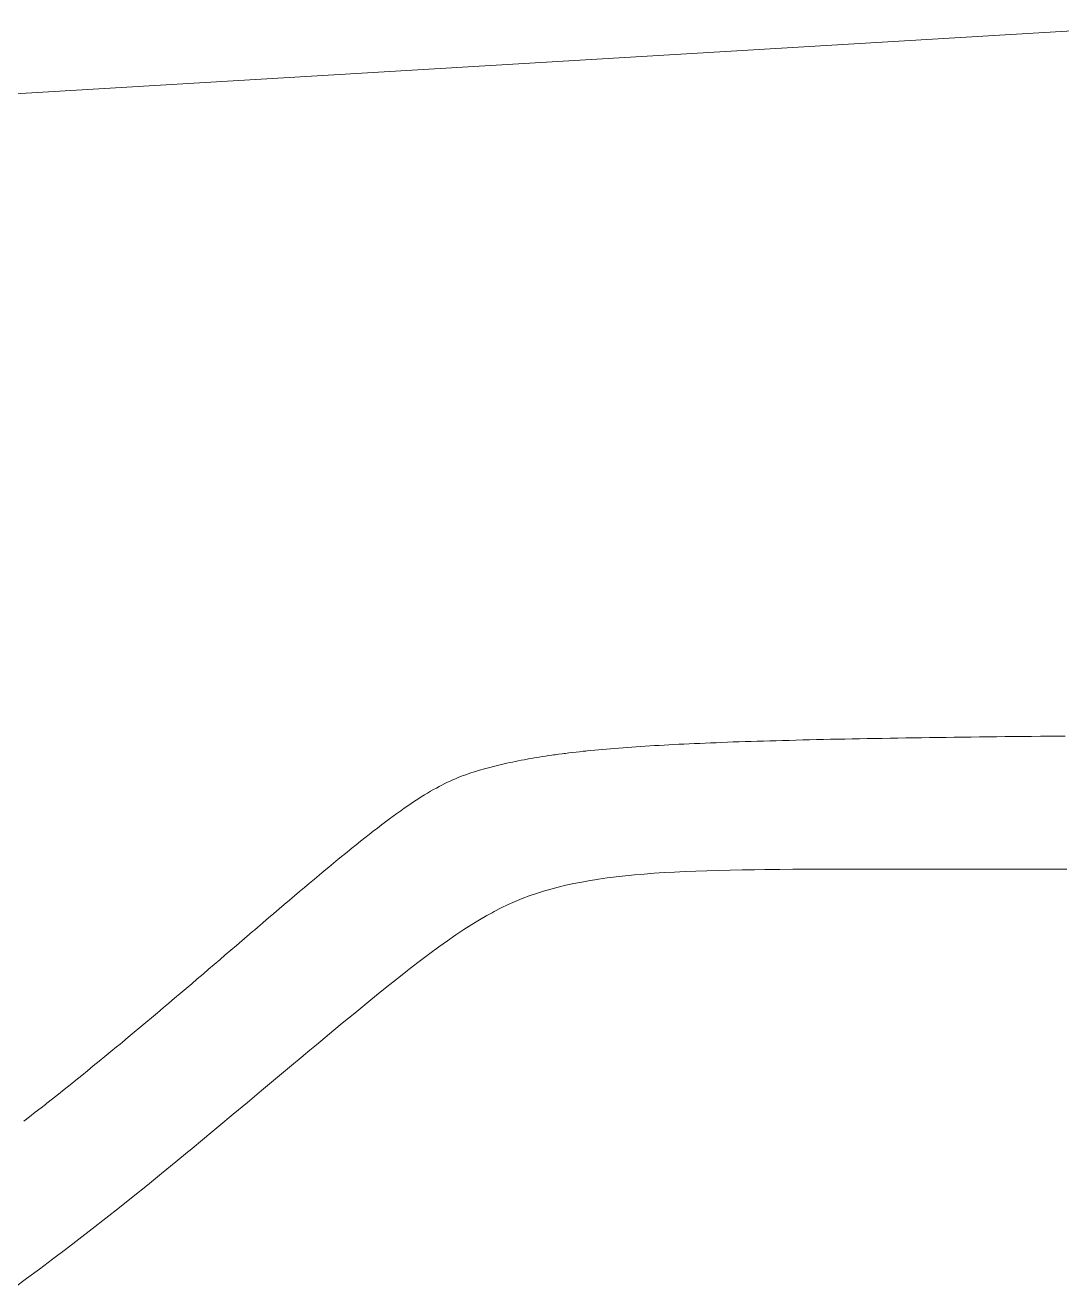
# Model space of a CAD drawing. Header units: inches. Extents: x -10205 to 13964, y -460 to 30702.
# Drawn here: x -1487 to -287, y 15604 to 17066 of the extents above; entities that cross this region are included whole.
import ezdxf

# ---------------------------------------------------------------- set-up
doc = ezdxf.new("R2010")
doc.units = ezdxf.units.IN
doc.header["$MEASUREMENT"] = 0
doc.layers.add('0-1', color=7, linetype='Continuous', lineweight=5)
doc.layers.add('C-TOPO', color=7, linetype='Continuous', lineweight=9)

# ---------------------------------------------------------------- blocks, each defined once
blk = doc.blocks.new('1750 Ox - Topography_rvt-1-SITE PLAN - CAD FILE')
at = {"layer": 'C-TOPO'}
for p, q in [((-3115.1, 16890.3), (-167.7, 17065.8)), ((-700.3, 16234.9), (-706.5, 16234.6)), ((-700.3, 16234.9), (-706.5, 16234.6)), ((-700.3, 16234.9), (-693.9, 16235.2)), ((-693.9, 16235.2), (-700.3, 16234.9)), ((-692.5, 16235.2), (-693.9, 16235.2)), ((-692.5, 16235.2), (-693.9, 16235.2)), ((-687.5, 16235.4), (-692.5, 16235.2)), ((-687.5, 16235.4), (-692.5, 16235.2)), ((-681, 16235.7), (-687.5, 16235.4)), ((-681, 16235.7), (-687.5, 16235.4)), ((-674.4, 16235.9), (-681, 16235.7)), ((-674.4, 16235.9), (-681, 16235.7)), ((-674.4, 16235.9), (-667.6, 16236.2)), ((-667.6, 16236.2), (-674.4, 16235.9)), ((-660.8, 16236.4), (-667.6, 16236.2)), ((-660.8, 16236.4), (-667.6, 16236.2)), ((-653.9, 16236.6), (-660.8, 16236.4)), ((-653.9, 16236.6), (-660.8, 16236.4)), ((-653.9, 16236.6), (-646.9, 16236.9)), ((-646.9, 16236.9), (-653.9, 16236.6)), ((-639.8, 16237.1), (-646.9, 16236.9)), ((-639.8, 16237.1), (-646.9, 16236.9)), ((-632.7, 16237.3), (-639.8, 16237.1)), ((-632.7, 16237.3), (-639.8, 16237.1)), ((-632.7, 16237.3), (-625.4, 16237.5)), ((-625.4, 16237.5), (-632.7, 16237.3)), ((-618, 16237.7), (-625.4, 16237.5)), ((-618, 16237.7), (-625.4, 16237.5)), ((-618, 16237.7), (-610.5, 16237.9)), ((-610.5, 16237.9), (-618, 16237.7)), ((-602.9, 16238.1), (-610.5, 16237.9)), ((-602.9, 16238.1), (-610.5, 16237.9)), ((-595.2, 16238.3), (-602.9, 16238.1)), ((-595.2, 16238.3), (-602.9, 16238.1)), ((-595.2, 16238.3), (-587.3, 16238.5)), ((-587.3, 16238.5), (-595.2, 16238.3)), ((-579.4, 16238.7), (-587.3, 16238.5)), ((-579.4, 16238.7), (-587.3, 16238.5)), ((-571.4, 16238.9), (-579.4, 16238.7)), ((-571.4, 16238.9), (-579.4, 16238.7)), ((-571.4, 16238.9), (-563.3, 16239.1)), ((-563.3, 16239.1), (-571.4, 16238.9)), ((-555.1, 16239.3), (-563.3, 16239.1)), ((-555.1, 16239.3), (-563.3, 16239.1)), ((-546.8, 16239.4), (-555.1, 16239.3)), ((-546.8, 16239.4), (-555.1, 16239.3)), ((-538.4, 16239.6), (-546.8, 16239.4)), ((-538.4, 16239.6), (-546.8, 16239.4)), ((-538.4, 16239.6), (-529.9, 16239.8)), ((-529.9, 16239.8), (-538.4, 16239.6)), ((-529.9, 16239.8), (-521.4, 16239.9)), ((-521.4, 16239.9), (-529.9, 16239.8)), ((-512.7, 16240.1), (-521.4, 16239.9)), ((-512.7, 16240.1), (-521.4, 16239.9)), ((-503.9, 16240.3), (-512.7, 16240.1)), ((-503.9, 16240.3), (-512.7, 16240.1)), ((-503.9, 16240.3), (-495.1, 16240.4)), ((-495.1, 16240.4), (-503.9, 16240.3)), ((-495.1, 16240.4), (-486.2, 16240.6)), ((-486.2, 16240.6), (-495.1, 16240.4)), ((-486.2, 16240.6), (-477.1, 16240.7)), ((-477.1, 16240.7), (-486.2, 16240.6)), ((-468, 16240.9), (-477.1, 16240.7)), ((-477.1, 16240.7), (-468, 16240.9)), ((-468, 16240.9), (-458.9, 16241)), ((-458.9, 16241), (-468, 16240.9)), ((-458.9, 16241), (-449.6, 16241.1)), ((-449.6, 16241.1), (-458.9, 16241)), ((-440.3, 16241.3), (-449.6, 16241.1)), ((-440.3, 16241.3), (-449.6, 16241.1)), ((-440.3, 16241.3), (-431.8, 16241.4)), ((-431.8, 16241.4), (-440.3, 16241.3)), ((-431.8, 16241.4), (-430.8, 16241.4)), ((-430.8, 16241.4), (-431.8, 16241.4)), ((-421.3, 16241.5), (-430.8, 16241.4)), ((-421.3, 16241.5), (-430.8, 16241.4)), ((-421.3, 16241.5), (-411.8, 16241.7)), ((-421.3, 16241.5), (-411.8, 16241.7)), ((-411.8, 16241.7), (-402.1, 16241.8)), ((-402.1, 16241.8), (-411.8, 16241.7)), ((-402.1, 16241.8), (-392.8, 16241.9)), ((-392.8, 16241.9), (-402.1, 16241.8)), ((-392.8, 16241.9), (-392.4, 16241.9)), ((-392.4, 16241.9), (-392.8, 16241.9)), ((-382.6, 16242), (-392.4, 16241.9)), ((-382.6, 16242), (-392.4, 16241.9)), ((-382.6, 16242), (-372.7, 16242.1)), ((-372.7, 16242.1), (-382.6, 16242)), ((-372.7, 16242.1), (-362.8, 16242.2)), ((-362.8, 16242.2), (-372.7, 16242.1)), ((-352.8, 16242.4), (-362.8, 16242.2)), ((-352.8, 16242.4), (-362.8, 16242.2)), ((-352.8, 16242.4), (-342.7, 16242.5)), ((-342.7, 16242.5), (-352.8, 16242.4)), ((-332.6, 16242.6), (-342.7, 16242.5)), ((-332.6, 16242.6), (-342.7, 16242.5)), ((-322.4, 16242.7), (-332.6, 16242.6)), ((-322.4, 16242.7), (-332.6, 16242.6)), ((-322.4, 16242.7), (-312.1, 16242.8)), ((-322.4, 16242.7), (-312.1, 16242.8)), ((-301.8, 16242.9), (-312.1, 16242.8)), ((-301.8, 16242.9), (-312.1, 16242.8)), ((-301.8, 16242.9), (-291.4, 16243)), ((-301.8, 16242.9), (-291.4, 16243)), ((-283.3, 16243), (-291.4, 16243)), ((-283.3, 16243), (-291.4, 16243)), ((-881.3, 16220.4), (-885, 16219.8)), ((-885, 16219.8), (-881.3, 16220.4)), ((-877.6, 16220.9), (-881.3, 16220.4)), ((-877.6, 16220.9), (-881.3, 16220.4)), ((-877.6, 16220.9), (-875.8, 16221.2)), ((-877.6, 16220.9), (-875.8, 16221.2)), ((-873.7, 16221.5), (-875.8, 16221.2)), ((-873.7, 16221.5), (-875.8, 16221.2)), ((-869.9, 16222), (-873.7, 16221.5)), ((-869.9, 16222), (-873.7, 16221.5)), ((-869.9, 16222), (-865.9, 16222.5)), ((-865.9, 16222.5), (-869.9, 16222)), ((-863.4, 16222.8), (-865.9, 16222.5)), ((-863.4, 16222.8), (-865.9, 16222.5)), ((-862, 16223), (-863.4, 16222.8)), ((-862, 16223), (-863.4, 16222.8)), ((-862, 16223), (-857.9, 16223.5)), ((-857.9, 16223.5), (-862, 16223)), ((-853.8, 16224), (-857.9, 16223.5)), ((-853.8, 16224), (-857.9, 16223.5)), ((-849.7, 16224.5), (-853.8, 16224)), ((-849.7, 16224.5), (-853.8, 16224)), ((-849.7, 16224.5), (-845.5, 16224.9)), ((-845.5, 16224.9), (-849.7, 16224.5)), ((-841.3, 16225.4), (-845.5, 16224.9)), ((-845.5, 16224.9), (-841.3, 16225.4)), ((-838.5, 16225.7), (-841.3, 16225.4)), ((-841.3, 16225.4), (-838.5, 16225.7)), ((-838.5, 16225.7), (-836.9, 16225.9)), ((-836.9, 16225.9), (-838.5, 16225.7)), ((-836.9, 16225.9), (-832.6, 16226.3)), ((-832.6, 16226.3), (-836.9, 16225.9)), ((-828.1, 16226.7), (-832.6, 16226.3)), ((-828.1, 16226.7), (-832.6, 16226.3)), ((-823.6, 16227.2), (-828.1, 16226.7)), ((-823.6, 16227.2), (-828.1, 16226.7)), ((-819.1, 16227.6), (-823.6, 16227.2)), ((-819.1, 16227.6), (-823.6, 16227.2)), ((-819.1, 16227.6), (-814.4, 16228)), ((-814.4, 16228), (-819.1, 16227.6)), ((-809.7, 16228.4), (-814.4, 16228)), ((-809.7, 16228.4), (-814.4, 16228)), ((-809.7, 16228.4), (-805, 16228.8)), ((-805, 16228.8), (-809.7, 16228.4)), ((-800.1, 16229.2), (-805, 16228.8)), ((-800.1, 16229.2), (-805, 16228.8)), ((-795.3, 16229.5), (-800.1, 16229.2)), ((-795.3, 16229.5), (-800.1, 16229.2)), ((-790.3, 16229.9), (-795.3, 16229.5)), ((-790.3, 16229.9), (-795.3, 16229.5)), ((-785.2, 16230.3), (-790.3, 16229.9)), ((-785.2, 16230.3), (-790.3, 16229.9)), ((-780.1, 16230.6), (-785.2, 16230.3)), ((-780.1, 16230.6), (-785.2, 16230.3)), ((-774.9, 16231), (-780.1, 16230.6)), ((-774.9, 16231), (-780.1, 16230.6)), ((-769.7, 16231.3), (-774.9, 16231)), ((-769.7, 16231.3), (-774.9, 16231)), ((-764.3, 16231.7), (-769.7, 16231.3)), ((-764.3, 16231.7), (-769.7, 16231.3)), ((-764.3, 16231.7), (-758.9, 16232)), ((-758.9, 16232), (-764.3, 16231.7)), ((-753.4, 16232.3), (-758.9, 16232)), ((-753.4, 16232.3), (-758.9, 16232)), ((-753.4, 16232.3), (-747.8, 16232.6)), ((-747.8, 16232.6), (-753.4, 16232.3)), ((-742.2, 16232.9), (-747.8, 16232.6)), ((-742.2, 16232.9), (-747.8, 16232.6)), ((-736.5, 16233.2), (-742.2, 16232.9)), ((-736.5, 16233.2), (-742.2, 16232.9)), ((-736.5, 16233.2), (-730.6, 16233.5)), ((-730.6, 16233.5), (-736.5, 16233.2)), ((-724.7, 16233.8), (-730.6, 16233.5)), ((-724.7, 16233.8), (-730.6, 16233.5)), ((-718.7, 16234.1), (-724.7, 16233.8)), ((-718.7, 16234.1), (-724.7, 16233.8)), ((-718.7, 16234.1), (-712.7, 16234.4)), ((-718.7, 16234.1), (-712.7, 16234.4)), ((-706.5, 16234.6), (-712.7, 16234.4)), ((-712.7, 16234.4), (-706.5, 16234.6)), ((-957, 16204.8), (-954.1, 16205.6)), ((-957, 16204.8), (-954.1, 16205.6)), ((-951.1, 16206.4), (-954.1, 16205.6)), ((-951.1, 16206.4), (-954.1, 16205.6)), ((-948.1, 16207.2), (-951.1, 16206.4)), ((-951.1, 16206.4), (-948.1, 16207.2)), ((-948.1, 16207.2), (-946.7, 16207.6)), ((-946.7, 16207.6), (-948.1, 16207.2)), ((-945.1, 16208), (-946.7, 16207.6)), ((-945.1, 16208), (-946.7, 16207.6)), ((-945.1, 16208), (-942, 16208.7)), ((-942, 16208.7), (-945.1, 16208)), ((-939, 16209.5), (-942, 16208.7)), ((-939, 16209.5), (-942, 16208.7)), ((-935.9, 16210.2), (-939, 16209.5)), ((-935.9, 16210.2), (-939, 16209.5)), ((-935.9, 16210.2), (-932.7, 16210.9)), ((-932.7, 16210.9), (-935.9, 16210.2)), ((-929.6, 16211.6), (-932.7, 16210.9)), ((-929.6, 16211.6), (-932.7, 16210.9)), ((-929.6, 16211.6), (-926.4, 16212.3)), ((-926.4, 16212.3), (-929.6, 16211.6)), ((-926.4, 16212.3), (-923.1, 16213)), ((-923.1, 16213), (-926.4, 16212.3)), ((-919.9, 16213.7), (-923.1, 16213)), ((-919.9, 16213.7), (-923.1, 16213)), ((-916.6, 16214.4), (-919.9, 16213.7)), ((-916.6, 16214.4), (-919.9, 16213.7)), ((-916.6, 16214.4), (-913.2, 16215)), ((-913.2, 16215), (-916.6, 16214.4)), ((-909.9, 16215.6), (-913.2, 16215)), ((-909.9, 16215.6), (-913.2, 16215)), ((-909.9, 16215.6), (-906.4, 16216.3)), ((-906.4, 16216.3), (-909.9, 16215.6)), ((-903, 16216.9), (-906.4, 16216.3)), ((-903, 16216.9), (-906.4, 16216.3)), ((-899.5, 16217.5), (-903, 16216.9)), ((-899.5, 16217.5), (-903, 16216.9)), ((-899.5, 16217.5), (-895.9, 16218.1)), ((-895.9, 16218.1), (-899.5, 16217.5)), ((-892.4, 16218.7), (-895.9, 16218.1)), ((-892.4, 16218.7), (-895.9, 16218.1)), ((-888.7, 16219.3), (-892.4, 16218.7)), ((-888.7, 16219.3), (-892.4, 16218.7)), ((-888.7, 16219.3), (-885, 16219.8)), ((-885, 16219.8), (-888.7, 16219.3)), ((-998.5, 16189.5), (-995.4, 16191)), ((-998.5, 16189.5), (-995.4, 16191)), ((-992.3, 16192.4), (-995.4, 16191)), ((-995.4, 16191), (-992.3, 16192.4)), ((-989.3, 16193.7), (-992.3, 16192.4)), ((-989.3, 16193.7), (-992.3, 16192.4)), ((-989.3, 16193.7), (-986.3, 16194.9)), ((-986.3, 16194.9), (-989.3, 16193.7)), ((-983.3, 16196.1), (-986.3, 16194.9)), ((-983.3, 16196.1), (-986.3, 16194.9)), ((-980.4, 16197.3), (-983.3, 16196.1)), ((-980.4, 16197.3), (-983.3, 16196.1)), ((-977.4, 16198.3), (-980.4, 16197.3)), ((-977.4, 16198.3), (-980.4, 16197.3)), ((-974.5, 16199.4), (-977.4, 16198.3)), ((-974.5, 16199.4), (-977.4, 16198.3)), ((-974.5, 16199.4), (-971.6, 16200.4)), ((-971.6, 16200.4), (-974.5, 16199.4)), ((-968.7, 16201.3), (-971.6, 16200.4)), ((-968.7, 16201.3), (-971.6, 16200.4)), ((-965.8, 16202.2), (-968.7, 16201.3)), ((-965.8, 16202.2), (-968.7, 16201.3)), ((-965.8, 16202.2), (-962.9, 16203.1)), ((-962.9, 16203.1), (-965.8, 16202.2)), ((-959.9, 16204), (-962.9, 16203.1)), ((-959.9, 16204), (-962.9, 16203.1)), ((-957, 16204.8), (-959.9, 16204)), ((-957, 16204.8), (-959.9, 16204)), ((-1021.7, 16177), (-1025.3, 16174.9)), ((-1025.3, 16174.9), (-1021.7, 16177)), ((-1018.2, 16179.1), (-1021.7, 16177)), ((-1021.7, 16177), (-1018.2, 16179.1)), ((-1014.8, 16181.1), (-1018.2, 16179.1)), ((-1014.8, 16181.1), (-1018.2, 16179.1)), ((-1011.4, 16182.9), (-1014.8, 16181.1)), ((-1014.8, 16181.1), (-1011.4, 16182.9)), ((-1008.1, 16184.7), (-1011.4, 16182.9)), ((-1011.4, 16182.9), (-1008.1, 16184.7)), ((-1008.1, 16184.7), (-1004.9, 16186.4)), ((-1004.9, 16186.4), (-1008.1, 16184.7)), ((-1001.7, 16188), (-1004.9, 16186.4)), ((-1001.7, 16188), (-1004.9, 16186.4)), ((-998.5, 16189.5), (-1001.7, 16188)), ((-998.5, 16189.5), (-1001.7, 16188)), ((-1044.4, 16162.4), (-1048.5, 16159.6)), ((-1048.5, 16159.6), (-1044.4, 16162.4)), ((-1044.4, 16162.4), (-1040.4, 16165.1)), ((-1044.4, 16162.4), (-1040.4, 16165.1)), ((-1036.5, 16167.7), (-1040.4, 16165.1)), ((-1036.5, 16167.7), (-1040.4, 16165.1)), ((-1036.5, 16167.7), (-1032.7, 16170.2)), ((-1032.7, 16170.2), (-1036.5, 16167.7)), ((-1029, 16172.6), (-1032.7, 16170.2)), ((-1032.7, 16170.2), (-1029, 16172.6)), ((-1025.3, 16174.9), (-1029, 16172.6)), ((-1029, 16172.6), (-1025.3, 16174.9)), ((-1061.4, 16150.4), (-1065.8, 16147.1)), ((-1065.8, 16147.1), (-1061.4, 16150.4)), ((-1061.4, 16150.4), (-1057, 16153.5)), ((-1061.4, 16150.4), (-1057, 16153.5)), ((-1052.7, 16156.6), (-1057, 16153.5)), ((-1057, 16153.5), (-1052.7, 16156.6)), ((-1048.5, 16159.6), (-1052.7, 16156.6)), ((-1048.5, 16159.6), (-1052.7, 16156.6)), ((-1089.2, 16129.2), (-1084.4, 16133)), ((-1084.4, 16133), (-1089.2, 16129.2)), ((-1079.6, 16136.6), (-1084.4, 16133)), ((-1079.6, 16136.6), (-1084.4, 16133)), ((-1074.9, 16140.2), (-1079.6, 16136.6)), ((-1079.6, 16136.6), (-1074.9, 16140.2)), ((-1074.9, 16140.2), (-1070.3, 16143.7)), ((-1074.9, 16140.2), (-1070.3, 16143.7)), ((-1065.8, 16147.1), (-1070.3, 16143.7)), ((-1065.8, 16147.1), (-1070.3, 16143.7)), ((-1099.1, 16121.4), (-1104.1, 16117.3)), ((-1104.1, 16117.3), (-1099.1, 16121.4)), ((-1094.1, 16125.3), (-1099.1, 16121.4)), ((-1099.1, 16121.4), (-1094.1, 16125.3)), ((-1089.2, 16129.2), (-1094.1, 16125.3)), ((-1094.1, 16125.3), (-1089.2, 16129.2)), ((-1119.7, 16104.7), (-1125, 16100.4)), ((-1125, 16100.4), (-1119.7, 16104.7)), ((-1118.6, 16105.6), (-1119.7, 16104.7)), ((-1119.7, 16104.7), (-1118.6, 16105.6)), ((-1114.4, 16109), (-1118.6, 16105.6)), ((-1114.4, 16109), (-1118.6, 16105.6)), ((-1109.2, 16113.2), (-1114.4, 16109)), ((-1109.2, 16113.2), (-1114.4, 16109)), ((-1104.1, 16117.3), (-1109.2, 16113.2)), ((-1109.2, 16113.2), (-1104.1, 16117.3)), ((-1135.9, 16091.4), (-1141.4, 16086.9)), ((-1135.9, 16091.4), (-1141.4, 16086.9)), ((-1130.4, 16095.9), (-1135.9, 16091.4)), ((-1130.4, 16095.9), (-1135.9, 16091.4)), ((-1130.4, 16095.9), (-1125, 16100.4)), ((-1125, 16100.4), (-1130.4, 16095.9)), ((-613.7, 16088.7), (-628.7, 16088.6)), ((-613.7, 16088.7), (-628.7, 16088.6)), ((-598.5, 16088.8), (-613.7, 16088.7)), ((-598.5, 16088.8), (-613.7, 16088.7)), ((-582.8, 16088.9), (-598.5, 16088.8)), ((-582.8, 16088.9), (-598.5, 16088.8)), ((-566.8, 16088.9), (-582.8, 16088.9)), ((-566.8, 16088.9), (-582.8, 16088.9)), ((-558.7, 16089), (-566.8, 16088.9)), ((-558.7, 16089), (-566.8, 16088.9)), ((-550.4, 16089), (-558.7, 16089)), ((-550.4, 16089), (-558.7, 16089)), ((-533.6, 16089), (-550.4, 16089)), ((-533.6, 16089), (-550.4, 16089)), ((-516.4, 16089), (-533.6, 16089)), ((-516.4, 16089), (-533.6, 16089)), ((-498.8, 16089), (-516.4, 16089)), ((-498.8, 16089), (-516.4, 16089)), ((-480.8, 16089), (-498.8, 16089)), ((-480.8, 16089), (-498.8, 16089)), ((-480.8, 16089), (-462.4, 16089)), ((-462.4, 16089), (-480.8, 16089)), ((-443.6, 16089), (-462.4, 16089)), ((-443.6, 16089), (-462.4, 16089)), ((-424.5, 16089), (-443.6, 16089)), ((-424.5, 16089), (-443.6, 16089)), ((-405.1, 16089), (-424.5, 16089)), ((-405.1, 16089), (-424.5, 16089)), ((-385.2, 16089), (-405.1, 16089)), ((-385.2, 16089), (-405.1, 16089)), ((-365.1, 16089), (-385.2, 16089)), ((-365.1, 16089), (-385.2, 16089)), ((-365.1, 16089), (-354.6, 16089)), ((-354.6, 16089), (-365.1, 16089)), ((-344.7, 16089), (-354.6, 16089)), ((-344.7, 16089), (-354.6, 16089)), ((-344.7, 16089), (-323.9, 16089)), ((-323.9, 16089), (-344.7, 16089)), ((-323.9, 16089), (-302.9, 16089)), ((-302.9, 16089), (-323.9, 16089)), ((-281.6, 16089), (-302.9, 16089)), ((-281.6, 16089), (-302.9, 16089)), ((-1152.6, 16077.5), (-1158.2, 16072.7)), ((-1152.6, 16077.5), (-1158.2, 16072.7)), ((-1146.9, 16082.2), (-1152.6, 16077.5)), ((-1152.6, 16077.5), (-1146.9, 16082.2)), ((-1141.4, 16086.9), (-1146.9, 16082.2)), ((-1141.4, 16086.9), (-1146.9, 16082.2)), ((-842.9, 16074.1), (-852.2, 16072.3)), ((-842.9, 16074.1), (-852.2, 16072.3)), ((-833.4, 16075.8), (-842.9, 16074.1)), ((-833.4, 16075.8), (-842.9, 16074.1)), ((-825.1, 16077.1), (-833.4, 16075.8)), ((-825.1, 16077.1), (-833.4, 16075.8)), ((-825.1, 16077.1), (-823.6, 16077.3)), ((-823.6, 16077.3), (-825.1, 16077.1)), ((-813.6, 16078.8), (-823.6, 16077.3)), ((-813.6, 16078.8), (-823.6, 16077.3)), ((-803.3, 16080.1), (-813.6, 16078.8)), ((-803.3, 16080.1), (-813.6, 16078.8)), ((-792.7, 16081.3), (-803.3, 16080.1)), ((-792.7, 16081.3), (-803.3, 16080.1)), ((-781.9, 16082.3), (-792.7, 16081.3)), ((-781.9, 16082.3), (-792.7, 16081.3)), ((-770.8, 16083.3), (-781.9, 16082.3)), ((-770.8, 16083.3), (-781.9, 16082.3)), ((-759.4, 16084.2), (-770.8, 16083.3)), ((-759.4, 16084.2), (-770.8, 16083.3)), ((-747.8, 16085), (-759.4, 16084.2)), ((-747.8, 16085), (-759.4, 16084.2)), ((-735.8, 16085.6), (-747.8, 16085)), ((-735.8, 16085.6), (-747.8, 16085)), ((-723.5, 16086.3), (-735.8, 16085.6)), ((-723.5, 16086.3), (-735.8, 16085.6)), ((-711, 16086.8), (-723.5, 16086.3)), ((-711, 16086.8), (-723.5, 16086.3)), ((-698.1, 16087.2), (-711, 16086.8)), ((-698.1, 16087.2), (-711, 16086.8)), ((-684.9, 16087.6), (-698.1, 16087.2)), ((-684.9, 16087.6), (-698.1, 16087.2)), ((-671.3, 16087.9), (-684.9, 16087.6)), ((-671.3, 16087.9), (-684.9, 16087.6)), ((-657.4, 16088.2), (-671.3, 16087.9)), ((-657.4, 16088.2), (-671.3, 16087.9)), ((-643.2, 16088.4), (-657.4, 16088.2)), ((-643.2, 16088.4), (-657.4, 16088.2)), ((-631.1, 16088.6), (-643.2, 16088.4)), ((-631.1, 16088.6), (-643.2, 16088.4)), ((-628.7, 16088.6), (-631.1, 16088.6)), ((-628.7, 16088.6), (-631.1, 16088.6)), ((-1169.8, 16063), (-1175.6, 16058.1)), ((-1175.6, 16058.1), (-1169.8, 16063)), ((-1169.8, 16063), (-1164, 16067.9)), ((-1164, 16067.9), (-1169.8, 16063)), ((-1164, 16067.9), (-1158.2, 16072.7)), ((-1158.2, 16072.7), (-1164, 16067.9)), ((-895.6, 16060.9), (-903.8, 16058)), ((-895.6, 16060.9), (-903.8, 16058)), ((-895.6, 16060.9), (-887.3, 16063.5)), ((-887.3, 16063.5), (-895.6, 16060.9)), ((-878.8, 16065.9), (-887.3, 16063.5)), ((-878.8, 16065.9), (-887.3, 16063.5)), ((-870.2, 16068.2), (-878.8, 16065.9)), ((-870.2, 16068.2), (-878.8, 16065.9)), ((-861.3, 16070.3), (-870.2, 16068.2)), ((-861.3, 16070.3), (-870.2, 16068.2)), ((-852.2, 16072.3), (-861.3, 16070.3)), ((-852.2, 16072.3), (-861.3, 16070.3)), ((-1187.5, 16048), (-1193.5, 16042.9)), ((-1187.5, 16048), (-1193.5, 16042.9)), ((-1181.5, 16053.1), (-1187.5, 16048)), ((-1187.5, 16048), (-1181.5, 16053.1)), ((-1175.6, 16058.1), (-1181.5, 16053.1)), ((-1181.5, 16053.1), (-1175.6, 16058.1)), ((-936.4, 16044.1), (-928.2, 16048)), ((-928.2, 16048), (-936.4, 16044.1)), ((-928.2, 16048), (-920.1, 16051.6)), ((-920.1, 16051.6), (-928.2, 16048)), ((-920.1, 16051.6), (-912, 16054.9)), ((-912, 16054.9), (-920.1, 16051.6)), ((-903.8, 16058), (-912, 16054.9)), ((-903.8, 16058), (-912, 16054.9)), ((-1205.6, 16032.6), (-1211.7, 16027.3)), ((-1211.7, 16027.3), (-1205.6, 16032.6)), ((-1199.5, 16037.7), (-1205.6, 16032.6)), ((-1205.6, 16032.6), (-1199.5, 16037.7)), ((-1199.5, 16037.7), (-1193.5, 16042.9)), ((-1199.5, 16037.7), (-1193.5, 16042.9)), ((-970.4, 16024.9), (-961.6, 16030.2)), ((-961.6, 16030.2), (-970.4, 16024.9)), ((-961.6, 16030.2), (-953.1, 16035.2)), ((-953.1, 16035.2), (-961.6, 16030.2)), ((-946.9, 16038.6), (-953.1, 16035.2)), ((-953.1, 16035.2), (-946.9, 16038.6)), ((-946.9, 16038.6), (-944.6, 16039.8)), ((-946.9, 16038.6), (-944.6, 16039.8)), ((-936.4, 16044.1), (-944.6, 16039.8)), ((-936.4, 16044.1), (-944.6, 16039.8)), ((-1227.3, 16014), (-1224.1, 16016.7)), ((-1224.1, 16016.7), (-1227.3, 16014)), ((-1224.1, 16016.7), (-1222, 16018.5)), ((-1222, 16018.5), (-1224.1, 16016.7)), ((-1217.9, 16022), (-1222, 16018.5)), ((-1222, 16018.5), (-1217.9, 16022)), ((-1212.8, 16026.4), (-1217.9, 16022)), ((-1217.9, 16022), (-1212.8, 16026.4)), ((-1212.8, 16026.4), (-1211.7, 16027.3)), ((-1211.7, 16027.3), (-1212.8, 16026.4)), ((-979.4, 16019.1), (-988.8, 16012.9)), ((-979.4, 16019.1), (-988.8, 16012.9)), ((-970.4, 16024.9), (-979.4, 16019.1)), ((-979.4, 16019.1), (-970.4, 16024.9)), ((-1242.9, 16000.6), (-1236.6, 16006)), ((-1242.9, 16000.6), (-1236.6, 16006)), ((-1230.3, 16011.4), (-1236.6, 16006)), ((-1230.3, 16011.4), (-1236.6, 16006)), ((-1230.3, 16011.4), (-1227.9, 16013.5)), ((-1227.9, 16013.5), (-1230.3, 16011.4)), ((-1227.3, 16014), (-1227.9, 16013.5)), ((-1227.3, 16014), (-1227.9, 16013.5)), ((-1008.4, 15999.1), (-998.4, 16006.2)), ((-1008.4, 15999.1), (-998.4, 16006.2)), ((-998.4, 16006.2), (-988.8, 16012.9)), ((-988.8, 16012.9), (-998.4, 16006.2)), ((-1255.7, 15989.7), (-1262.1, 15984.2)), ((-1262.1, 15984.2), (-1255.7, 15989.7)), ((-1255.7, 15989.7), (-1249.3, 15995.1)), ((-1249.3, 15995.1), (-1255.7, 15989.7)), ((-1249.3, 15995.1), (-1242.9, 16000.6)), ((-1249.3, 15995.1), (-1242.9, 16000.6)), ((-1018.8, 15991.4), (-1029.7, 15983.3)), ((-1018.8, 15991.4), (-1029.7, 15983.3)), ((-1008.4, 15999.1), (-1018.8, 15991.4)), ((-1018.8, 15991.4), (-1008.4, 15999.1)), ((-1281.5, 15967.6), (-1275, 15973.1)), ((-1281.5, 15967.6), (-1275, 15973.1)), ((-1268.6, 15978.7), (-1275, 15973.1)), ((-1268.6, 15978.7), (-1275, 15973.1)), ((-1262.1, 15984.2), (-1268.6, 15978.7)), ((-1268.6, 15978.7), (-1262.1, 15984.2)), ((-1044.9, 15971.6), (-1041.1, 15974.6)), ((-1044.9, 15971.6), (-1041.1, 15974.6)), ((-1041.1, 15974.6), (-1029.7, 15983.3)), ((-1029.7, 15983.3), (-1041.1, 15974.6)), ((-1288.1, 15962), (-1294.6, 15956.4)), ((-1294.6, 15956.4), (-1288.1, 15962)), ((-1281.5, 15967.6), (-1288.1, 15962)), ((-1281.5, 15967.6), (-1288.1, 15962)), ((-1052.9, 15965.3), (-1065.4, 15955.4)), ((-1065.4, 15955.4), (-1052.9, 15965.3)), ((-1044.9, 15971.6), (-1052.9, 15965.3)), ((-1052.9, 15965.3), (-1044.9, 15971.6)), ((-1314.4, 15939.6), (-1307.8, 15945.2)), ((-1314.4, 15939.6), (-1307.8, 15945.2)), ((-1301.2, 15950.8), (-1307.8, 15945.2)), ((-1301.2, 15950.8), (-1307.8, 15945.2)), ((-1294.6, 15956.4), (-1301.2, 15950.8)), ((-1301.2, 15950.8), (-1294.6, 15956.4)), ((-1078.4, 15944.9), (-1091.9, 15934)), ((-1078.4, 15944.9), (-1091.9, 15934)), ((-1078.4, 15944.9), (-1065.4, 15955.4)), ((-1078.4, 15944.9), (-1065.4, 15955.4)), ((-1327.7, 15928.3), (-1334.4, 15922.7)), ((-1334.4, 15922.7), (-1327.7, 15928.3)), ((-1321.1, 15933.9), (-1327.7, 15928.3)), ((-1327.7, 15928.3), (-1321.1, 15933.9)), ((-1314.4, 15939.6), (-1321.1, 15933.9)), ((-1314.4, 15939.6), (-1321.1, 15933.9)), ((-1091.9, 15934), (-1105.9, 15922.5)), ((-1105.9, 15922.5), (-1091.9, 15934)), ((-1341.1, 15917), (-1347.8, 15911.4)), ((-1347.8, 15911.4), (-1341.1, 15917)), ((-1334.4, 15922.7), (-1341.1, 15917)), ((-1334.4, 15922.7), (-1341.1, 15917)), ((-1105.9, 15922.5), (-1120.3, 15910.7)), ((-1120.3, 15910.7), (-1105.9, 15922.5)), ((-1361.2, 15900.2), (-1368, 15894.5)), ((-1368, 15894.5), (-1361.2, 15900.2)), ((-1361.2, 15900.2), (-1354.5, 15905.8)), ((-1361.2, 15900.2), (-1354.5, 15905.8)), ((-1354.5, 15905.8), (-1347.8, 15911.4)), ((-1347.8, 15911.4), (-1354.5, 15905.8)), ((-1122.7, 15908.7), (-1135.1, 15898.4)), ((-1122.7, 15908.7), (-1135.1, 15898.4)), ((-1120.3, 15910.7), (-1122.7, 15908.7)), ((-1122.7, 15908.7), (-1120.3, 15910.7)), ((-1377.5, 15886.6), (-1381.5, 15883.4)), ((-1381.5, 15883.4), (-1377.5, 15886.6)), ((-1377.5, 15886.6), (-1374.7, 15888.9)), ((-1377.5, 15886.6), (-1374.7, 15888.9)), ((-1368, 15894.5), (-1374.7, 15888.9)), ((-1368, 15894.5), (-1374.7, 15888.9)), ((-1150.2, 15885.8), (-1158, 15879.3)), ((-1158, 15879.3), (-1150.2, 15885.8)), ((-1135.1, 15898.4), (-1150.2, 15885.8)), ((-1135.1, 15898.4), (-1150.2, 15885.8)), ((-1395, 15872.2), (-1401.7, 15866.7)), ((-1401.7, 15866.7), (-1395, 15872.2)), ((-1388.2, 15877.8), (-1395, 15872.2)), ((-1388.2, 15877.8), (-1395, 15872.2)), ((-1388.2, 15877.8), (-1381.5, 15883.4)), ((-1388.2, 15877.8), (-1381.5, 15883.4)), ((-1181.5, 15859.7), (-1165.7, 15872.9)), ((-1181.5, 15859.7), (-1165.7, 15872.9)), ((-1165.3, 15873.2), (-1165.7, 15872.9)), ((-1165.7, 15872.9), (-1165.3, 15873.2)), ((-1158, 15879.3), (-1165.3, 15873.2)), ((-1158, 15879.3), (-1165.3, 15873.2)), ((-1415.2, 15855.7), (-1422, 15850.2)), ((-1422, 15850.2), (-1415.2, 15855.7)), ((-1415.2, 15855.7), (-1408.5, 15861.2)), ((-1415.2, 15855.7), (-1408.5, 15861.2)), ((-1401.7, 15866.7), (-1408.5, 15861.2)), ((-1408.5, 15861.2), (-1401.7, 15866.7)), ((-1181.5, 15859.7), (-1197.5, 15846.3)), ((-1181.5, 15859.7), (-1197.5, 15846.3)), ((-1428.7, 15844.8), (-1435.4, 15839.4)), ((-1435.4, 15839.4), (-1428.7, 15844.8)), ((-1428.7, 15844.8), (-1422, 15850.2)), ((-1422, 15850.2), (-1428.7, 15844.8)), ((-1213.7, 15832.7), (-1197.5, 15846.3)), ((-1197.5, 15846.3), (-1213.7, 15832.7)), ((-1448.9, 15828.6), (-1455.6, 15823.3)), ((-1448.9, 15828.6), (-1455.6, 15823.3)), ((-1442.2, 15834), (-1448.9, 15828.6)), ((-1448.9, 15828.6), (-1442.2, 15834)), ((-1435.4, 15839.4), (-1442.2, 15834)), ((-1442.2, 15834), (-1435.4, 15839.4)), ((-1230, 15819.1), (-1213.7, 15832.7)), ((-1213.7, 15832.7), (-1230, 15819.1)), ((-1469, 15812.8), (-1475.7, 15807.6)), ((-1475.7, 15807.6), (-1469, 15812.8)), ((-1464, 15816.7), (-1469, 15812.8)), ((-1469, 15812.8), (-1464, 15816.7)), ((-1462.3, 15818.1), (-1464, 15816.7)), ((-1464, 15816.7), (-1462.3, 15818.1)), ((-1462.3, 15818.1), (-1455.6, 15823.3)), ((-1455.6, 15823.3), (-1462.3, 15818.1)), ((-1246.5, 15805.3), (-1230, 15819.1)), ((-1246.5, 15805.3), (-1230, 15819.1)), ((-1482.3, 15802.5), (-1489, 15797.4)), ((-1489, 15797.4), (-1482.3, 15802.5)), ((-1475.7, 15807.6), (-1482.3, 15802.5)), ((-1475.7, 15807.6), (-1482.3, 15802.5)), ((-1246.5, 15805.3), (-1263.1, 15791.5)), ((-1246.5, 15805.3), (-1263.1, 15791.5)), ((-1274.7, 15781.9), (-1276.6, 15780.3)), ((-1274.7, 15781.9), (-1276.6, 15780.3)), ((-1263.1, 15791.5), (-1274.7, 15781.9)), ((-1263.1, 15791.5), (-1274.7, 15781.9)), ((-1296.4, 15763.9), (-1279.7, 15777.7)), ((-1296.4, 15763.9), (-1279.7, 15777.7)), ((-1277.6, 15779.4), (-1279.7, 15777.7)), ((-1279.7, 15777.7), (-1277.6, 15779.4)), ((-1277.6, 15779.4), (-1276.6, 15780.3)), ((-1277.6, 15779.4), (-1276.6, 15780.3)), ((-1313, 15750.3), (-1299.5, 15761.3)), ((-1313, 15750.3), (-1299.5, 15761.3)), ((-1299.5, 15761.3), (-1296.4, 15763.9)), ((-1296.4, 15763.9), (-1299.5, 15761.3)), ((-1329.5, 15736.7), (-1313, 15750.3)), ((-1329.5, 15736.7), (-1313, 15750.3)), ((-1345.9, 15723.4), (-1362.2, 15710.3)), ((-1345.9, 15723.4), (-1362.2, 15710.3)), ((-1329.5, 15736.7), (-1345.9, 15723.4)), ((-1345.9, 15723.4), (-1329.5, 15736.7)), ((-1378.3, 15697.4), (-1362.2, 15710.3)), ((-1378.3, 15697.4), (-1362.2, 15710.3)), ((-1394.2, 15684.9), (-1378.3, 15697.4)), ((-1378.3, 15697.4), (-1394.2, 15684.9)), ((-1409.9, 15672.6), (-1394.2, 15684.9)), ((-1394.2, 15684.9), (-1409.9, 15672.6)), ((-1409.9, 15672.6), (-1425.4, 15660.6)), ((-1409.9, 15672.6), (-1425.4, 15660.6)), ((-1440.7, 15648.8), (-1425.4, 15660.6)), ((-1425.4, 15660.6), (-1440.7, 15648.8)), ((-1455.9, 15637.4), (-1470.9, 15626.2)), ((-1455.9, 15637.4), (-1470.9, 15626.2)), ((-1440.7, 15648.8), (-1455.9, 15637.4)), ((-1455.9, 15637.4), (-1440.7, 15648.8)), ((-1470.9, 15626.2), (-1485.7, 15615.2)), ((-1470.9, 15626.2), (-1485.7, 15615.2)), ((-1500.3, 15604.5), (-1485.7, 15615.2)), ((-1485.7, 15615.2), (-1500.3, 15604.5))]:
    blk.add_line(p, q, dxfattribs=at)

msp = doc.modelspace()

# ---------------------------------------------------------------- block references
at = {"layer": '0-1'}
msp.add_blockref('1750 Ox - Topography_rvt-1-SITE PLAN - CAD FILE', (0, 0), dxfattribs=at)

doc.saveas('drawing.dxf')
